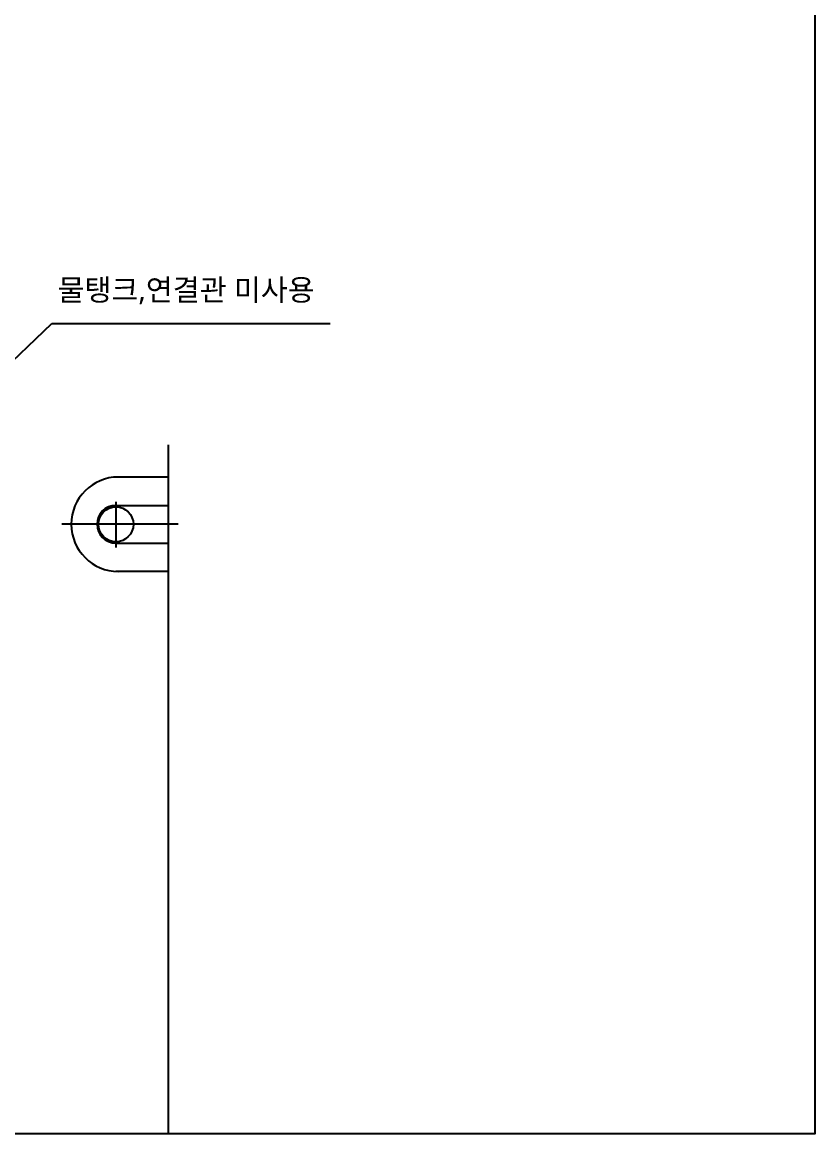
# Model space of a CAD drawing. Extents: x 7905 to 14077, y -986 to 9572.
# Drawn here: x 13154 to 14077, y -893 to 401 of the extents above; entities that cross this region are included whole.
import ezdxf

# ---------------------------------------------------------------- set-up
doc = ezdxf.new("R2010")
doc.units = 0
doc.header["$LTSCALE"] = 20
doc.header["$MEASUREMENT"] = 0
doc.layers.get('0').update_dxf_attribs({"linetype": 'CONTINUOUS'})
for name, color, linetype in [('1', 1, 'CONTINUOUS'), ('2', 2, 'CONTINUOUS'), ('3', 3, 'CONTINUOUS'), ('4', 4, 'CONTINUOUS'), ('SA-DOOR', 4, 'CONTINUOUS')]:
    doc.layers.add(name, color=color, linetype=linetype)
doc.styles.add('ROMANS', font='NanumGothic.ttf')
doc.styles.get("Standard").update_dxf_attribs({"font": 'NanumGothic.ttf'})
doc.dimstyles.get("Standard").update_dxf_attribs({"dimtxt": 2.5, "dimasz": 2, "dimexe": 2, "dimexo": 1, "dimgap": 1.5, "dimtad": 1, "dimdec": 0, "dimlfac": 10, "dimrnd": 0.5, "dimzin": 0, "dimdsep": 46, "dimtxsty": 'Standard', "dimcen": 0, "dimclrt": 2, "dimadec": 0, "dimazin": 0, "dimtfac": 1, "dimtdec": 0, "dimtmove": 0, "dimatfit": 3, "dimfxl": 0, "dimtolj": 1, "dimtzin": 0, "dimarcsym": 0})

msp = doc.modelspace()

# ---------------------------------------------------------------- linework, layer by layer
at = {"layer": '1'}
for p, q in [((13262.70281, -157.24098), (13262.70281, -210.24355)), ((13335.38198, -183.3024), (13199.8574, -183.3024))]:
    msp.add_line(p, q, dxfattribs=at)
at = {"layer": '3'}
msp.add_line((13323.70281, -90.6361), (13323.70281, -893.3024), dxfattribs=at)
at = {"layer": '4'}
for p, q in [((13323.70281, -128.3024), (13262.70281, -128.3024)), ((13323.70281, -128.3024), (13323.70281, -238.3024)), ((13262.70281, -161.3024), (13323.70281, -161.3024)), ((13262.70281, -205.3024), (13323.70281, -205.3024)), ((13323.70281, -238.3024), (13262.70281, -238.3024))]:
    msp.add_line(p, q, dxfattribs=at)
msp.add_circle((13262.70281, -183.3024), 20.37908, dxfattribs=at)
for centre, radius in [((13265.70281, -183.3024), 55), ((13262.70281, -183.3024), 22)]:
    msp.add_arc(centre, radius, 90, 270, dxfattribs=at)
at = {"layer": 'SA-DOOR', "color": 7}
msp.add_lwpolyline([(11396.20281, 1275.95857), (14077.19778, 1275.95857), (14077.19778, -893.3024), (11396.20281, -893.3024)], close=True, dxfattribs=at)

# ---------------------------------------------------------------- texts
at = {"layer": '2', "color": 1, "ltscale": 1.2, "insert": (13194.78859, 87.45493), "char_height": 25, "attachment_point": 4, "style": 'ROMANS'}
msp.add_mtext('물탱크,연결관 미사용', dxfattribs=at)

# ---------------------------------------------------------------- leaders
msp.add_leader([(12823.70281, -297.3024), (13188.05693, 50.69374), (13512.60637, 50.69374)], dimstyle='Standard', override={"dimscale": 1.2, "dimtxt": 20, "dimasz": 20, "dimexe": 5, "dimgap": 10, "dimtad": 0, "dimtoh": 1, "dimlfac": 1, "dimzin": 12, "dimclrd": 3, "dimclre": 3, "dimazin": 2, "dimarcsym": 1})

doc.saveas('drawing.dxf')
